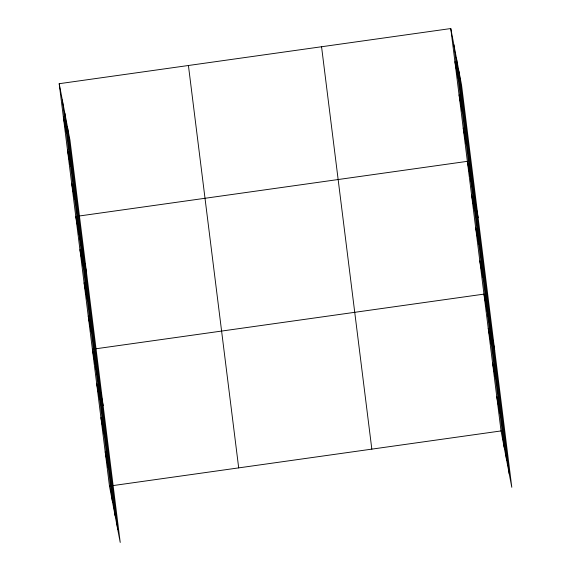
<?xml version="1.0" encoding="UTF-8"?>
<svg xmlns="http://www.w3.org/2000/svg" width="571" height="571" viewBox="0 0 571 571"><rect width="100%" height="100%" fill="white"/><g stroke="black" fill="none" stroke-linecap="round" stroke-linejoin="round"><path stroke-width="0.86" d="M59.198 83.701L69.955 140.066L120.224 542.45L109.468 486.078L59.198 83.701L450.776 28.55L461.532 84.922L511.802 487.299L501.045 430.934L450.776 28.55M77.549 216.238L75.786 216.488L86.542 272.852M79.305 215.988L467.363 161.336L478.12 217.701M94.136 349.024L92.381 349.274L103.13 405.638M95.892 348.774L483.958 294.122L494.707 350.487M109.468 486.078L111.231 485.835M112.987 485.586L501.045 430.934M454.923 61.747L458.028 78.02M459.07 94.943L462.175 111.217M463.217 128.14L466.321 144.413M471.51 194.533L474.615 210.806M475.657 227.729L478.762 244.003M479.811 260.926L482.909 277.199M488.226 328.325L491.331 344.599M492.502 362.528L495.607 378.801M496.77 396.731L499.875 413.004M63.345 116.898L66.45 133.171M67.492 150.094L70.597 166.368M71.639 183.291L74.744 199.565M79.94 249.684L83.038 265.958M84.087 282.881L87.185 299.154M88.234 316.077L91.339 332.351M96.649 383.476L99.754 399.75M100.924 417.679L104.029 433.953M105.2 451.882L108.304 468.156M459.005 71.689L509.275 474.066M456.407 58.056L506.677 460.433M453.881 44.823L504.15 447.207M321.559 46.751L371.828 449.134M188.423 65.501L238.692 467.885M67.428 126.841L117.697 529.217M64.83 113.208L115.099 515.584M62.303 99.975L112.573 502.352"/></g></svg>
